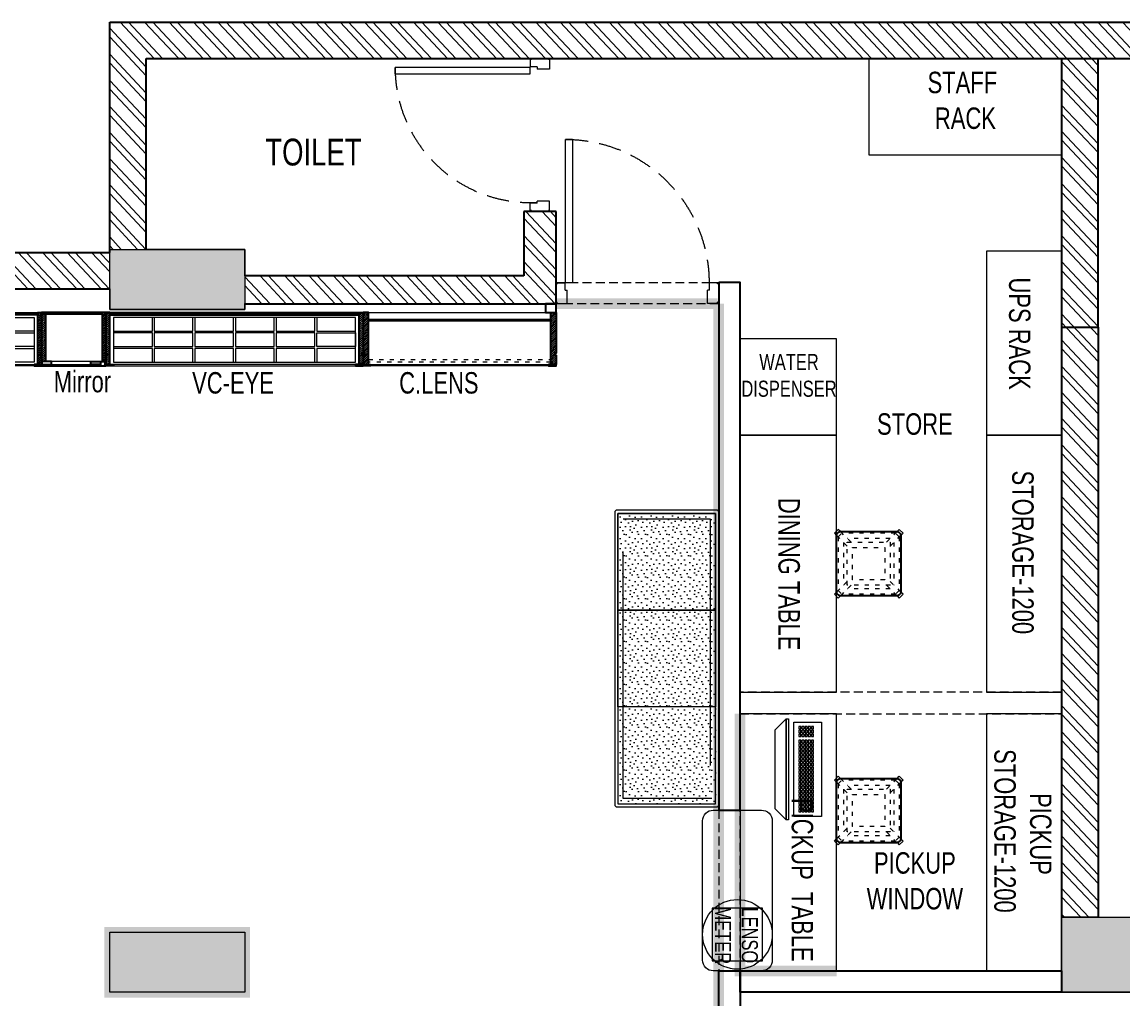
# Model space of a CAD drawing. Header units: feet. Extents: x 3182276 to 3200053, y -5471747 to -5457952.
# Drawn here: x 3190759 to 3195895, y -5462511 to -5457952 of the extents above; entities that cross this region are included whole.
import ezdxf

# ---------------------------------------------------------------- set-up
doc = ezdxf.new("R2010")
doc.units = ezdxf.units.FT
doc.header["$LTSCALE"] = 33
doc.header["$MEASUREMENT"] = 0
for name, pattern in [('a_p6_plan_L18$0$HIDDEN', [0.375, 0.25, -0.125]), ('ACAD_ISO03W100', [30, 12, -18]), ('HIDDEN2', [4.7625, 3.175, -1.5875])]:
    doc.linetypes.add(name, pattern=pattern)
doc.layers.add('A-WALL', color=1, linetype='Continuous')
doc.layers.add('LAMINATE FINISH', color=80, linetype='Continuous')
for name, color, linetype, lineweight in [('Column', 243, 'Continuous', 9), ('Door', 2, 'Continuous', 13), ('LENS-CURTAIN', 5, 'a_p6_plan_L18$0$HIDDEN', 9), ('LENS-DOOR', 34, 'Continuous', 20), ('LENS-HATCH', 251, 'Continuous', 5), ('LENS-PARTITION', 21, 'Continuous', 25), ('LENS-TEXT', 31, 'Continuous', 5), ('LENS_DIMENSION', 193, 'Continuous', 0), ('LENS_PARTITION', 21, 'Continuous', 25), ('LENS_TEXT', 31, 'Continuous', 5), ('LK-EQPMT', 3, 'Continuous', 18), ('LK-FF&E FLOOR', 1, 'Continuous', 9), ('LK-FF&E WALL', 1, 'Continuous', 9), ('LK-FLUTTED FINISH', 20, 'Continuous', 30), ('LK-IT', 3, 'Continuous', 18), ('LK-MIRROR', 133, 'Continuous', 13), ('LK-TILES FINISH', 251, 'Continuous', 5), ('LN-ELEVATION-1', 81, 'Continuous', 25), ('LN-ELEVATION-2', 103, 'Continuous', 20), ('LN-ELEVATION-3', 125, 'Continuous', 18), ('LN-ELEVATION-4', 145, 'Continuous', 13), ('LN-ELEVATION-5', 167, 'Continuous', 5), ('LN-HATCH', 251, 'Continuous', 0), ('PLANO-TXT', 252, 'Continuous', 5)]:
    doc.layers.add(name, color=color, linetype=linetype, lineweight=lineweight)
doc.styles.add('LK TXT', font='GILC____.TTF', dxfattribs={"height": 100})
doc.styles.get("Standard").update_dxf_attribs({"font": 'GILC____.TTF'})
pattern_1 = [(45, (7858054.0837, 3504049.203), (-4.4901280605, 4.4901280605), [])]
pattern_2 = [(45, (4209746.0415, 1706864.74), (-4.4901280605, 4.4901280605), [])]
pattern_3 = [(45, (4210046.0415, 1706864.74), (-4.4901280605, 4.4901280605), [])]

# ---------------------------------------------------------------- blocks, each defined once
blk = doc.blocks.new('*U47')
at = {"layer": 'LENS-DOOR'}
for p, q in [((548125.3, 1779202.2), (548125.3, 1778571.6)), ((548125.3, 1779202.2), (548155.1, 1779202.2)), ((548155.1, 1778571.6), (548155.1, 1779202.2)), ((547482.3, 1778566.6), (547487.2, 1778566.6)), ((547482.3, 1778486.1), (547482.3, 1778566.6)), ((547487.2, 1778571.6), (547522, 1778571.6)), ((547487.2, 1778566.6), (547487.2, 1778571.6)), ((547522, 1778539.3), (547522, 1778571.6)), ((548125.3, 1778571.6), (548155.1, 1778571.6)), ((548192.3, 1778571.6), (548157.5, 1778571.6)), ((548157.5, 1778539.3), (548157.5, 1778571.6)), ((548192.3, 1778566.6), (548192.3, 1778571.6)), ((548197.3, 1778566.6), (548192.3, 1778566.6)), ((548197.3, 1778486.1), (548197.3, 1778566.6)), ((547522, 1778539.3), (547531.9, 1778539.3)), ((547531.9, 1778481.1), (547531.9, 1778539.3)), ((548147.6, 1778481.1), (548147.6, 1778539.3)), ((548157.5, 1778539.3), (548147.6, 1778539.3)), ((547482.3, 1778486.1), (547487.2, 1778486.1)), ((547487.2, 1778481.1), (547487.2, 1778486.1)), ((547487.2, 1778481.1), (547531.9, 1778481.1)), ((548192.3, 1778481.1), (548147.6, 1778481.1)), ((548192.3, 1778481.1), (548192.3, 1778486.1)), ((548197.3, 1778486.1), (548192.3, 1778486.1))]:
    blk.add_line(p, q, dxfattribs=at)
at = {"layer": 'LENS-DOOR', "color": 7, "linetype": 'HIDDEN2'}
blk.add_ellipse((548155.1, 1778571.6), major_axis=(-630.6, 0), ratio=1, start_param=-1.570791, end_param=0.051209, dxfattribs=at)
blk = doc.blocks.new('A$C4f5c871c')
at = {"layer": 'Column'}
h = blk.add_hatch(color=8, dxfattribs=at)
h.dxf.hatch_style = 1
h.paths.add_polyline_path([(0, 844.9), (-630, 844.9), (-630, 564.9), (0, 564.9)])
h.paths.add_polyline_path([(-8255, 844.9), (-8885, 844.9), (-8885, 564.9), (-8255, 564.9)])
h.paths.add_polyline_path([(-12322, 844.9), (-12812, 844.9), (-12812, 564.9), (-12322, 564.9)])
h.paths.add_polyline_path([(-14484.7, 4626.9), (-15076.7, 4626.9), (-15076.7, 4346.9), (-14484.7, 4346.9)])
h.paths.add_polyline_path([(-8255, 4626.9), (-8885, 4626.9), (-8885, 4346.9), (-8255, 4346.9), (-8255, 4352.7)])
h.paths.add_polyline_path([(0, 4626.9), (-630, 4626.9), (-630, 4346.9), (0, 4346.9)])
h.paths.add_polyline_path([(0, 8561.9), (-460, 8561.9), (-460, 8211.9), (0, 8211.9)])
h.paths.add_polyline_path([(-3964, 8491.9), (-4444, 8491.9), (-4444, 8211.9), (-3964, 8211.9)])
h.paths.add_polyline_path([(-3964, 8561.9), (-4444, 8561.9), (-4444, 8491.9), (-3964, 8491.9)])
h.paths.add_polyline_path([(-8255, 8491.9), (-8885, 8491.9), (-8885, 8211.9), (-8255, 8211.9)])
h.paths.add_polyline_path([(-14484.7, 8491.9), (-15076.7, 8491.9), (-15076.7, 8211.9), (-14484.7, 8211.9)])
h.paths.add_polyline_path([(-14484.7, 11664.9), (-15076.7, 11664.9), (-15076.7, 11384.9), (-14484.7, 11384.9)])
h.paths.add_polyline_path([(-8255, 11679), (-8885, 11679), (-8885, 11664.9), (-8885, 11399), (-8255, 11399)])
at = {"layer": 'LN-HATCH'}
h = blk.add_hatch(dxfattribs=at)
h.set_pattern_fill('ANSI32', color=256, scale=222, angle=88.11)
h.set_pattern_definition([(133.11, (-3079692.22, 5460446.834), (-60.7760807, -56.89315), []), (133.11, (-3079690.93, 5460486.06), (-60.7760807, -56.89315), [])])
h.paths.add_polyline_path([(-4274, 11315.9), (-4444, 11315.9), (-4444, 8561.9), (-4274, 8561.9)])
h.paths.add_polyline_path([(-8885, 11664.9), (-14484.7, 11664.9), (-14484.7, 11494.9), (-8885, 11494.9)])
h.paths.add_polyline_path([(-8715, 12569.9), (-160, 12569.9), (-160, 12739.9), (-8885, 12739.9), (-8885, 11679), (-8715, 11679)])
h.paths.add_polyline_path([(-6802.7, 11854.9), (-6952.7, 11854.9), (-6952.7, 11554.9), (-8255, 11554.9), (-8255, 11424.9), (-6802.7, 11424.9)])
h.paths.add_polyline_path([(-4274, 12569.9), (-4444, 12569.9), (-4444, 11315.9), (-4274, 11315.9)])
h.paths.add_polyline_path([(0, 12739.9), (-160, 12739.9), (-160, 12569.9), (0, 12569.9)])
h.paths.add_polyline_path([(0, 12569.9), (-160, 12569.9), (-160, 8561.9), (0, 8561.9)])
h.paths.add_polyline_path([(-460, 8451.9), (-3964, 8451.9), (-3964, 8291.9), (-460, 8291.9)])
h.paths.add_polyline_path([(0, 8211.9), (-160, 8211.9), (-160, 4626.9), (0, 4626.9)])
h.paths.add_polyline_path([(0, 4346.9), (-160, 4346.9), (-160, 844.9), (0, 844.9)])
at = {"layer": 'A-WALL'}
for p, q in [((-8885, 11664.9), (-8885, 12739.9)), ((-8885, 12739.9), (0, 12739.9)), ((-8715, 11679), (-8715, 12569.9)), ((-8715, 12569.9), (-6885.7, 12569.9)), ((-8715, 11679), (-8715, 12569.9)), ((-8715, 12569.9), (0, 12569.9)), ((-6885.7, 12569.9), (-6780, 12569.9)), ((-6780, 12569.9), (-4444, 12569.9)), ((-4444, 12569.9), (-4444, 11315.9)), ((-6802.7, 11854.9), (-6952.7, 11854.9)), ((-6952.7, 11854.9), (-6952.7, 11554.9)), ((-6802.7, 11424.9), (-6802.7, 11854.9)), ((-15076.7, 11664.9), (-8885, 11664.9)), ((-6952.7, 11554.9), (-8255, 11554.9)), ((-14484.7, 11494.9), (-8885, 11494.9)), ((-8255, 11424.9), (-6802.7, 11424.9)), ((-4444, 11315.9), (-4274, 11315.9)), ((-4444, 11315.9), (-4444, 8561.9)), ((-4274, 11315.9), (-4274, 8561.9))]:
    blk.add_line(p, q, dxfattribs=at)
blk.add_lwpolyline([(-4444, 12569.9), (-4444, 11315.9), (-4274, 11315.9), (-4274, 12569.9)], dxfattribs=at)
at = {"layer": 'Column'}
for p, q in [((-8255, 11679), (-8715, 11679)), ((-8255, 11554.9), (-8255, 11679)), ((-8885, 11494.9), (-8885, 11399)), ((-8255, 11399), (-8255, 11424.9)), ((-8885, 11399), (-8255, 11399)), ((-4274, 8561.9), (-4444, 8561.9)), ((-4444, 8561.9), (-4444, 8211.9)), ((-4444, 8211.9), (-3964, 8211.9))]:
    blk.add_line(p, q, dxfattribs=at)
for points in [[(-8255, 11399), (-8885, 11399), (-8885, 11679), (-8255, 11679)], [(-4444, 8561.9), (-3964, 8561.9), (-3964, 8211.9), (-4444, 8211.9)], [(-8255, 8211.9), (-8885, 8211.9), (-8885, 8491.9), (-8255, 8491.9)]]:
    blk.add_lwpolyline(points, close=True, dxfattribs=at)
at = {"layer": 'Door', "rotation": 90}
blk.add_blockref('*U47', (1771648.6, -535627.4), dxfattribs=at)
blk = doc.blocks.new('VC HD 1200')
at = {"layer": 'LN-HATCH', "ltscale": 0.5}
h = blk.add_hatch(dxfattribs=at)
h.set_pattern_fill('ANSI31', color=256, scale=2)
h.set_pattern_definition([(45, (3760859.753, 1795248.936), (-4.490128061, 4.490128061), [])])
h.paths.add_polyline_path([(-1200, 250), (-1200, 60), (-1194, 60), (-1194, 50), (-1200, 50), (-1200, 6), (-1182, 6), (-1182, 250)])
h = blk.add_hatch(dxfattribs=at)
h.set_pattern_fill('ANSI31', color=256, scale=2)
h.set_pattern_definition(pattern_1)
h.paths.add_polyline_path([(0, 250), (0, 60), (-6, 60), (-6, 50), (0, 50), (0, 6), (-18, 6), (-18, 250)])
h = blk.add_hatch(dxfattribs=at)
h.set_pattern_fill('ANSI31', color=256, scale=2)
h.set_pattern_definition([(45, (7858047.0837, 3504049.203), (-4.4901280605, 4.4901280605), [])])
h.paths.add_polyline_path([(-1165, 6), (-1165, 0), (-1200, 0), (-1200, 6)])
h = blk.add_hatch(dxfattribs=at)
h.set_pattern_fill('ANSI31', color=256, scale=2)
h.set_pattern_definition(pattern_1)
h.paths.add_polyline_path([(-28, 6), (-28, 0), (0, 0), (0, 6)])
at = {"layer": 'LN-ELEVATION-1', "ltscale": 0.5}
for points in [[(-1200, 250), (-1200, 60), (-1194, 60), (-1194, 50), (-1200, 50), (-1200, 6), (-1182, 6), (-1182, 250)], [(-18, 238), (-1182, 238), (-1182, 244), (-18, 244)], [(0, 250), (0, 60), (-6, 60), (-6, 50), (0, 50), (0, 6), (-18, 6), (-18, 250)], [(-1165, 6), (-1165, 0), (-1200, 0), (-1200, 6)], [(-35, 6), (-35, 0), (0, 0), (0, 6)]]:
    blk.add_lwpolyline(points, close=True, dxfattribs=at)
at = {"layer": 'LN-ELEVATION-3', "ltscale": 0.5}
for p, q in [((-1182, 250), (-18, 250)), ((-1165, 6), (-35, 6)), ((-35, 0), (-1165, 0))]:
    blk.add_line(p, q, dxfattribs=at)
for points in [[(-1165, 226), (-35, 226), (-35, 18), (-1165, 18)], [(-1165, 226), (-983.3, 226), (-983.3, 162), (-1165, 162)], [(-975.3, 226), (-793.7, 226), (-793.7, 162), (-975.3, 162)], [(-785.7, 226), (-604, 226), (-604, 162), (-785.7, 162)], [(-596, 226), (-414.3, 226), (-414.3, 162), (-596, 162)], [(-406.3, 226), (-224.7, 226), (-224.7, 162), (-406.3, 162)], [(-216.7, 226), (-35, 226), (-35, 162), (-216.7, 162)], [(-1165, 90), (-983.3, 90), (-983.3, 154), (-1165, 154)], [(-975.3, 154), (-793.7, 154), (-793.7, 90), (-975.3, 90)], [(-785.7, 154), (-604, 154), (-604, 90), (-785.7, 90)], [(-596, 154), (-414.3, 154), (-414.3, 90), (-596, 90)], [(-406.3, 154), (-224.7, 154), (-224.7, 90), (-406.3, 90)], [(-216.7, 154), (-35, 154), (-35, 90), (-216.7, 90)], [(-1165, 82), (-983.3, 82), (-983.3, 18), (-1165, 18)], [(-975.3, 82), (-793.7, 82), (-793.7, 18), (-975.3, 18)], [(-785.7, 82), (-604, 82), (-604, 18), (-785.7, 18)], [(-596, 82), (-414.3, 82), (-414.3, 18), (-596, 18)], [(-406.3, 82), (-224.7, 82), (-224.7, 18), (-406.3, 18)], [(-216.7, 82), (-35, 82), (-35, 18), (-216.7, 18)]]:
    blk.add_lwpolyline(points, close=True, dxfattribs=at)
blk = doc.blocks.new('MIRROR')
at = {"layer": 'LN-HATCH', "ltscale": 0.5}
h = blk.add_hatch(dxfattribs=at)
h.set_pattern_fill('ANSI31', color=256, scale=2)
h.set_pattern_definition([(45, (4060433.7416, 1708720.787), (-4.4901280605, 4.4901280605), [])])
h.paths.add_polyline_path([(212.9, 101.3), (230.9, 101.3), (230.9, -127.7), (212.9, -127.7)])
h.paths.add_polyline_path([(230.9, 95.3), (494.9, 95.3), (494.9, 101.3), (230.9, 101.3)])
h.paths.add_polyline_path([(512.9, 101.3), (494.9, 101.3), (494.9, -127.7), (512.9, -127.7)])
at = {"layer": 'Defpoints'}
blk.add_lwpolyline([(512.9, 101.3), (212.9, 101.3), (212.9, -148.7), (512.9, -148.7)], close=True, dxfattribs=at)
at = {"layer": 'LN-ELEVATION-1'}
for points in [[(212.9, 101.3), (230.9, 101.3), (230.9, -127.7), (212.9, -127.7)], [(230.9, 95.3), (494.9, 95.3), (494.9, 101.3), (230.9, 101.3)], [(512.9, 101.3), (494.9, 101.3), (494.9, -127.7), (512.9, -127.7)], [(259.9, -141.7), (259.9, -127.7), (214.9, -127.7), (214.9, -148.7), (223.9, -148.7), (223.9, -147.2), (216.4, -147.2), (216.4, -141.7)], [(442.9, -141.7), (442.9, -127.7), (487.9, -127.7), (487.9, -148.7), (478.9, -148.7), (478.9, -147.2), (486.4, -147.2), (486.4, -141.7)], [(504.9, -148.7), (504.9, -147.2), (509.4, -147.2), (509.4, -129.2), (487.9, -129.2), (487.9, -127.7), (510.9, -127.7), (510.9, -148.7)]]:
    blk.add_lwpolyline(points, close=True, dxfattribs=at)
at = {"layer": 'LN-ELEVATION-2', "color": 4, "lineweight": 0}
blk.add_lwpolyline([(216.4, -141.7), (486.4, -141.7), (486.4, -147.2), (216.4, -147.2)], close=True, dxfattribs=at)
at = {"layer": 'LN-ELEVATION-2'}
blk.add_lwpolyline([(259.9, -141.7), (442.9, -141.7), (442.9, -127.7), (259.9, -127.7)], close=True, dxfattribs=at)
at = {"layer": 'LN-ELEVATION-4', "ltscale": 0.5}
blk.add_line((478.9, -148.7), (223.9, -148.7), dxfattribs=at)
blk = doc.blocks.new('CLENS 600 TYPE 6')
at = {"layer": 'LN-ELEVATION-1', "ltscale": 0.5}
blk.add_lwpolyline([(130, -225), (-130, -225, -0.414214), (-150, -205), (-150, 55, -0.414214), (-130, 75), (130, 75, -0.414214), (150, 55), (150, -205, -0.414214)], format="xyb", close=True, dxfattribs=at)
at = {"layer": 'LN-ELEVATION-3', "linetype": 'ACAD_ISO03W100', "ltscale": 0.05}
for p, q in [((-82.3, 25), (-124.7, 67.4)), ((124.7, 67.4), (-124.7, 67.4)), ((82.3, 25), (124.7, 67.4)), ((-100, 7.3), (-142.4, 49.7)), ((-142.4, -199.7), (-142.4, 49.7)), ((-117.4, -174.7), (-117.4, 24.7)), ((99.7, 42.4), (-99.7, 42.4)), ((100, 7.3), (142.4, 49.7)), ((117.4, -174.7), (117.4, 24.7)), ((142.4, -199.7), (142.4, 49.7)), ((-100, -157.3), (-142.4, -199.7)), ((-82.3, -175), (-124.7, -217.4)), ((99.7, -192.4), (-99.7, -192.4)), ((82.3, -175), (124.7, -217.4)), ((100, -157.3), (142.4, -199.7)), ((124.7, -217.4), (-124.7, -217.4))]:
    blk.add_line(p, q, dxfattribs=at)
for points in [[(-132.2, 74.9), (-124.7, 67.4), (-142.4, 49.7), (-149.9, 57.2)], [(132.2, 74.9), (124.7, 67.4), (142.4, 49.7), (149.9, 57.2)], [(-132.2, -224.9), (-124.7, -217.4), (-142.4, -199.7), (-149.9, -207.2)], [(132.2, -224.9), (124.7, -217.4), (142.4, -199.7), (149.9, -207.2)]]:
    blk.add_lwpolyline(points, dxfattribs=at)
for points in [[(100, -175), (-100, -175), (-100, 25), (100, 25)], [(75, -150), (-75, -150), (-75, 0), (75, 0)]]:
    blk.add_lwpolyline(points, close=True, dxfattribs=at)
at = {"layer": 'LN-ELEVATION-5', "ltscale": 0.5}
for points in [[(-149.9, 57.2), (-160.1, 67.4), (-142.4, 85.1), (-132.2, 74.9)], [(149.9, 57.2), (160.1, 67.4), (142.4, 85.1), (132.2, 74.9)], [(-149.9, -207.2), (-160.1, -217.4), (-142.4, -235.1), (-132.2, -224.9)], [(149.9, -207.2), (160.1, -217.4), (142.4, -235.1), (132.2, -224.9)]]:
    blk.add_lwpolyline(points, dxfattribs=at)
blk = doc.blocks.new('*U25')
at = {"layer": 'LK-EQPMT', "ltscale": 12}
blk.add_lwpolyline([(6, 4.9), (-6, 4.9), (-6, -4.9), (6, -4.9)], close=True, dxfattribs=at)
blk = doc.blocks.new('*U26')
at = {"color": 0, "linetype": 'ByBlock', "lineweight": -2}
for p in [(0, 0), (18, 0), (35.9, 0), (53.9, 0), (71.8, 0), (89.8, 0), (107.8, 0), (125.7, 0), (143.7, 0), (161.6, 0), (179.6, 0), (197.6, 0), (215.5, 0), (233.5, 0), (251.4, 0), (269.4, 0), (287.4, 0), (305.3, 0), (323.3, 0), (0, -14.7), (0, -29.5), (0, -44.2), (18, -14.7), (18, -29.5), (18, -44.2), (35.9, -14.7), (35.9, -29.5), (35.9, -44.2), (53.9, -14.7), (53.9, -29.5), (53.9, -44.2), (71.8, -14.7), (71.8, -29.5), (71.8, -44.2), (89.8, -14.7), (89.8, -29.5), (89.8, -44.2), (107.8, -14.7), (107.8, -29.5), (107.8, -44.2), (125.7, -14.7), (125.7, -29.5), (125.7, -44.2), (143.7, -14.7), (143.7, -29.5), (143.7, -44.2), (161.6, -14.7), (161.6, -29.5), (161.6, -44.2), (179.6, -14.7), (179.6, -29.5), (179.6, -44.2), (197.6, -14.7), (197.6, -29.5), (197.6, -44.2), (215.5, -14.7), (215.5, -29.5), (215.5, -44.2), (233.5, -14.7), (233.5, -29.5), (233.5, -44.2), (251.4, -14.7), (251.4, -29.5), (251.4, -44.2), (269.4, -14.7), (269.4, -29.5), (269.4, -44.2), (287.4, -14.7), (287.4, -29.5), (287.4, -44.2), (305.3, -14.7), (305.3, -29.5), (305.3, -44.2), (323.3, -14.7), (323.3, -29.5), (323.3, -44.2), (0, -59), (18, -59), (35.9, -59), (53.9, -59), (71.8, -59), (89.8, -59), (107.8, -59), (125.7, -59), (143.7, -59), (161.6, -59), (179.6, -59), (197.6, -59), (215.5, -59), (233.5, -59), (251.4, -59), (269.4, -59), (287.4, -59), (305.3, -59), (323.3, -59)]:
    blk.add_blockref('*U25', p, dxfattribs=at)
blk = doc.blocks.new('*U23')
at = {"layer": 'LK-EQPMT', "ltscale": 12}
blk.add_lwpolyline([(6, 4.9), (-6, 4.9), (-6, -4.9), (6, -4.9)], close=True, dxfattribs=at)
blk = doc.blocks.new('*U24')
at = {"color": 0, "linetype": 'ByBlock', "lineweight": -2}
for p in [(0, 0), (18, 0), (35.9, 0), (0, -14.7), (0, -29.5), (0, -44.2), (18, -14.7), (18, -29.5), (18, -44.2), (35.9, -14.7), (35.9, -29.5), (35.9, -44.2), (0, -59), (18, -59), (35.9, -59)]:
    blk.add_blockref('*U23', p, dxfattribs=at)
blk = doc.blocks.new('*U18')
at = {"ltscale": 12}
blk.add_lwpolyline([(8, 0), (8, 129.1), (448, 129.1), (448, 0)], close=True, dxfattribs=at)
for name, p in [('*U26', (35.2, 101.6)), ('*U24', (386.6, 101.6))]:
    blk.add_blockref(name, p)
blk = doc.blocks.new('Pickup table PC')
at = {"layer": 'LN-ELEVATION-2', "ltscale": 0.5}
for points in [[(470, 50), (0, 50), (0, 62), (470, 62)], [(420, 0), (50, 0), (0, 50), (470, 50)]]:
    blk.add_lwpolyline(points, close=True, dxfattribs=at)
blk = doc.blocks.new('Stool')
at = {"layer": 'LN-ELEVATION-1', "ltscale": 0.5}
blk.add_lwpolyline([(-130, 300), (130, 300, -0.414214), (150, 280), (150, 20, -0.414214), (130, 0), (-130, 0, -0.414214), (-150, 20), (-150, 280, -0.414214)], format="xyb", close=True, dxfattribs=at)
at = {"layer": 'LN-ELEVATION-3', "linetype": 'ACAD_ISO03W100', "ltscale": 0.05}
for p, q in [((-100, 232.3), (-142.4, 274.7)), ((-142.4, 274.7), (-142.4, 25.3)), ((-82.3, 250), (-124.7, 292.4)), ((-124.7, 292.4), (124.7, 292.4)), ((-99.7, 267.4), (99.7, 267.4)), ((82.3, 250), (124.7, 292.4)), ((100, 232.3), (142.4, 274.7)), ((142.4, 274.7), (142.4, 25.3)), ((-117.4, 249.7), (-117.4, 50.3)), ((117.4, 249.7), (117.4, 50.3)), ((-100, 67.7), (-142.4, 25.3)), ((100, 67.7), (142.4, 25.3)), ((-82.3, 50), (-124.7, 7.6)), ((-124.7, 7.6), (124.7, 7.6)), ((-99.7, 32.6), (99.7, 32.6)), ((82.3, 50), (124.7, 7.6))]:
    blk.add_line(p, q, dxfattribs=at)
for points in [[(-132.2, 299.9), (-124.7, 292.4), (-142.4, 274.7), (-149.9, 282.2)], [(132.2, 299.9), (124.7, 292.4), (142.4, 274.7), (149.9, 282.2)], [(-132.2, 0.1), (-124.7, 7.6), (-142.4, 25.3), (-149.9, 17.8)], [(132.2, 0.1), (124.7, 7.6), (142.4, 25.3), (149.9, 17.8)]]:
    blk.add_lwpolyline(points, dxfattribs=at)
for points in [[(-100, 250), (100, 250), (100, 50), (-100, 50)], [(-75, 225), (75, 225), (75, 75), (-75, 75)]]:
    blk.add_lwpolyline(points, close=True, dxfattribs=at)
at = {"layer": 'LN-ELEVATION-5', "ltscale": 0.5}
for points in [[(-149.9, 282.2), (-160.1, 292.4), (-142.4, 310.1), (-132.2, 299.9)], [(149.9, 282.2), (160.1, 292.4), (142.4, 310.1), (132.2, 299.9)], [(-149.9, 17.8), (-160.1, 7.6), (-142.4, -10.1), (-132.2, 0.1)], [(149.9, 17.8), (160.1, 7.6), (142.4, -10.1), (132.2, 0.1)]]:
    blk.add_lwpolyline(points, dxfattribs=at)
blk = doc.blocks.new('*U43')
at = {"layer": 'LENS-DOOR'}
for p, q in [((548120.9, 1779243.5), (548120.9, 1778574.3)), ((548120.9, 1779243.5), (548152.5, 1779243.5)), ((548152.5, 1778574.3), (548152.5, 1779243.5)), ((547438.5, 1778569.1), (547443.8, 1778569.1)), ((547438.5, 1778483.6), (547438.5, 1778569.1)), ((547443.8, 1778574.3), (547480.7, 1778574.3)), ((547443.8, 1778569.1), (547443.8, 1778574.3)), ((547480.7, 1778540.1), (547480.7, 1778574.3)), ((548120.9, 1778574.3), (548152.5, 1778574.3)), ((548192, 1778574.3), (548155.1, 1778574.3)), ((548155.1, 1778540.1), (548155.1, 1778574.3)), ((548192, 1778569.1), (548192, 1778574.3)), ((548197.3, 1778569.1), (548192, 1778569.1)), ((548197.3, 1778483.6), (548197.3, 1778569.1)), ((547480.7, 1778540.1), (547491.2, 1778540.1)), ((547491.2, 1778478.4), (547491.2, 1778540.1)), ((548144.6, 1778478.4), (548144.6, 1778540.1)), ((548155.1, 1778540.1), (548144.6, 1778540.1)), ((547438.5, 1778483.6), (547443.8, 1778483.6)), ((547443.8, 1778478.4), (547443.8, 1778483.6)), ((547443.8, 1778478.4), (547491.2, 1778478.4)), ((548192, 1778478.4), (548144.6, 1778478.4)), ((548192, 1778478.4), (548192, 1778483.6)), ((548197.3, 1778483.6), (548192, 1778483.6))]:
    blk.add_line(p, q, dxfattribs=at)
at = {"layer": 'LENS-DOOR', "color": 7, "linetype": 'HIDDEN2'}
blk.add_ellipse((548152.5, 1778574.3), major_axis=(-669.2, 0), ratio=1, start_param=-1.570791, end_param=0.051209, dxfattribs=at)
blk = doc.blocks.new('CLENS 900')
at = {"layer": 'LN-HATCH', "ltscale": 0.5}
h = blk.add_hatch(dxfattribs=at)
h.set_pattern_fill('ANSI31', color=256, scale=50)
h.set_pattern_definition([(45, (911.795, 250), (-4.419417, 4.419417), [])])
h.paths.add_polyline_path([(0, 250), (0, 60), (6, 60), (6, 50), (0, 50), (0, 6), (25, 6), (25, 250)])
h = blk.add_hatch(dxfattribs=at)
h.set_pattern_fill('ANSI31', color=256, scale=2)
h.set_pattern_definition(pattern_3)
h.paths.add_polyline_path([(875, 210), (25, 210), (25, 216), (875, 216)])
h = blk.add_hatch(dxfattribs=at)
h.set_pattern_fill('ANSI31', color=256, scale=2)
h.set_pattern_definition(pattern_2)
h.paths.add_polyline_path([(900, 250), (900, 60), (894, 60), (894, 50), (900, 50), (900, 6), (875, 6), (875, 250)])
h = blk.add_hatch(dxfattribs=at)
h.set_pattern_fill('ANSI31', color=256, scale=2)
h.set_pattern_definition(pattern_3)
h.paths.add_polyline_path([(35, 6), (35, 0), (0, 0), (0, 6)])
h = blk.add_hatch(dxfattribs=at)
h.set_pattern_fill('ANSI31', color=256, scale=2)
h.set_pattern_definition(pattern_2)
h.paths.add_polyline_path([(865, 6), (865, 0), (900, 0), (900, 6)])
at = {"layer": 'LN-ELEVATION-1', "ltscale": 0.5}
for points in [[(0, 250), (0, 60), (6, 60), (6, 50), (0, 50), (0, 6), (25, 6), (25, 250)], [(875, 210), (25, 210), (25, 216), (875, 216)], [(900, 250), (900, 60), (894, 60), (894, 50), (900, 50), (900, 6), (875, 6), (875, 250)], [(35, 6), (35, 0), (0, 0), (0, 6)], [(865, 6), (865, 0), (900, 0), (900, 6)]]:
    blk.add_lwpolyline(points, close=True, dxfattribs=at)
at = {"layer": 'LN-ELEVATION-3', "ltscale": 0.5}
for p, q in [((25, 250), (875, 250)), ((35, 6), (865, 6)), ((865, 0), (35, 0))]:
    blk.add_line(p, q, dxfattribs=at)
at = {"layer": 'LN-ELEVATION-4', "linetype": 'ACAD_ISO03W100', "ltscale": 0.05}
blk.add_lwpolyline([(25, 30), (875, 30), (875, 18), (25, 18)], close=True, dxfattribs=at)
blk = doc.blocks.new('3 seater Bench 1385')
at = {"layer": 'LENS-HATCH', "lineweight": 0}
h = blk.add_hatch(dxfattribs=at)
h.set_pattern_fill('STIP1', color=177, scale=100, angle=270, pattern_type=2)
h.set_pattern_definition([(270, (6617025.25, -170439.11), (100, -2e-13), [0, -100]), (270, (6617009.25, -170451.11), (100, -2e-13), [0, -100]), (270, (6616985.25, -170446.11), (100, -2e-13), [0, -100]), (270, (6616962.25, -170481.11), (100, -2e-13), [0, -100]), (270, (6616998.25, -170478.11), (100, -2e-13), [0, -100]), (270, (6617022.25, -170505.11), (100, -2e-13), [0, -100]), (270, (6617029.25, -170470.11), (100, -2e-13), [0, -100]), (270, (6616988.25, -170512.11), (100, -2e-13), [0, -100]), (270, (6616956.25, -170507.11), (100, -2e-13), [0, -100]), (270, (6616941.25, -170433.11), (100, -2e-13), [0, -100]), (270, (6616961.25, -170451.11), (100, -2e-13), [0, -100]), (270, (6616942.25, -170465.11), (100, -2e-13), [0, -100]), (270, (6617006.25, -170526.11), (100, -2e-13), [0, -100]), (270, (6616981.25, -170494.11), (100, -2e-13), [0, -100]), (270, (6617014.25, -170486.11), (100, -2e-13), [0, -100]), (270, (6617005.25, -170503.11), (100, -2e-13), [0, -100]), (270, (6616978.25, -170467.11), (100, -2e-13), [0, -100]), (270, (6617032.25, -170495.11), (100, -2e-13), [0, -100]), (270, (6616973.25, -170526.11), (100, -2e-13), [0, -100]), (270, (6616943.25, -170523.11), (100, -2e-13), [0, -100])])
h.paths.add_polyline_path([(677.5, 227.5), (225.8, 227.5), (225.8, -227.5), (677.5, -227.5)])
h.paths.add_polyline_path([(-225.8, 227.5), (225.8, 227.5), (225.8, -227.5), (-225.8, -227.5)])
h.paths.add_polyline_path([(-677.5, 227.5), (-225.8, 227.5), (-225.8, -227.5), (-677.5, -227.5)])
at = {"layer": 'LN-ELEVATION-2', "ltscale": 0.5}
for points in [[(-677.5, 227.5), (-225.8, 227.5), (-225.8, -227.5), (-677.5, -227.5)], [(-225.8, 227.5), (225.8, 227.5), (225.8, -227.5), (-225.8, -227.5)], [(677.5, 227.5), (225.8, 227.5), (225.8, -227.5), (677.5, -227.5)]]:
    blk.add_lwpolyline(points, close=True, dxfattribs=at)
at = {"layer": 'LN-ELEVATION-5', "ltscale": 0.5}
blk.add_lwpolyline([(682.5, 242.5), (-682.5, 242.5, 0.414214), (-692.5, 232.5), (-692.5, -232.5, 0.414214), (-682.5, -242.5), (682.5, -242.5, 0.414214), (692.5, -232.5), (692.5, 232.5, 0.414214)], format="xyb", close=True, dxfattribs=at)
blk.add_lwpolyline([(677.5, 227.5), (-677.5, 227.5), (-677.5, -227.5), (677.5, -227.5)], close=True, dxfattribs=at)
at = {"layer": 'LN-ELEVATION-5', "linetype": 'HIDDEN2', "ltscale": 11}
blk.add_lwpolyline([(-652.5, 202.5), (652.5, 202.5), (652.5, -202.5), (-652.5, -202.5)], close=True, dxfattribs=at)

msp = doc.modelspace()

# ---------------------------------------------------------------- linework, layer by layer
at = {"layer": 'LAMINATE FINISH', "color": 85, "linetype": 'ACAD_ISO03W100', "ltscale": 0.05, "const_width": 50}
msp.add_lwpolyline([(3193249.8, -5459266.6), (3194003.2, -5459266.6)], dxfattribs=at)
at = {"layer": 'LENS-CURTAIN', "ltscale": 5}
for points in [[(3193249.8, -5459266.6), (3193249.8, -5459166.6), (3194008.5, -5459166.6), (3194008.5, -5459266.6)], [(3194108.5, -5461179.6), (3195608.5, -5461179.6), (3195608.5, -5461079.6), (3194108.5, -5461079.6)], [(3194108.5, -5462379.6), (3194108.5, -5461629.6), (3194008.5, -5461629.6), (3194008.5, -5462379.6)]]:
    msp.add_lwpolyline(points, close=True, dxfattribs=at)
at = {"layer": 'LENS-PARTITION'}
for points in [[(3194008.5, -5459166.6), (3194008.5, -5461629.6), (3194108.5, -5461629.6), (3194108.5, -5459166.6)], [(3193199.8, -5459306.6), (3193249.8, -5459306.6), (3193249.8, -5459266.6), (3193199.8, -5459266.6)]]:
    msp.add_lwpolyline(points, close=True, dxfattribs=at)
at = {"layer": 'LENS_PARTITION'}
for points in [[(3194108.5, -5464099.6), (3194008.5, -5464099.6), (3194008.5, -5462379.6), (3194108.5, -5462379.6)], [(3194108.5, -5462379.6), (3195608.5, -5462379.6), (3195608.5, -5462479.6), (3194108.5, -5462479.6)]]:
    msp.add_lwpolyline(points, close=True, dxfattribs=at)
at = {"layer": 'LK-EQPMT'}
msp.add_lwpolyline([(3193978.5, -5462332.5), (3194213.5, -5462332.5), (3194213.5, -5462086.5), (3193978.5, -5462086.5)], close=True, dxfattribs=at)
at = {"layer": 'LK-FF&E WALL'}
for points in [[(3195608.5, -5458121.6), (3194708.5, -5458121.6), (3194708.5, -5458571.6), (3195608.5, -5458571.6)], [(3195608.5, -5459879.6), (3195608.5, -5459021.6), (3195258.5, -5459021.6), (3195258.5, -5459879.6)], [(3194108.5, -5459879.6), (3194558.5, -5459879.6), (3194558.5, -5459429.6), (3194108.5, -5459429.6)], [(3194108.5, -5459879.6), (3194108.5, -5461079.6), (3194558.5, -5461079.6), (3194558.5, -5459879.6)], [(3195258.5, -5461079.6), (3195608.5, -5461079.6), (3195608.5, -5459879.6), (3195258.5, -5459879.6)], [(3194108.5, -5461179.6), (3194108.5, -5462379.6), (3194558.5, -5462379.6), (3194558.5, -5461179.6)], [(3195258.5, -5462379.6), (3195608.5, -5462379.6), (3195608.5, -5461179.6), (3195258.5, -5461179.6)]]:
    msp.add_lwpolyline(points, close=True, dxfattribs=at)
msp.add_lwpolyline([(3193983.5, -5461629.6), (3194208.5, -5461629.6, -0.414214), (3194258.5, -5461679.6), (3194258.5, -5462329.6, -0.414214), (3194208.5, -5462379.6), (3193983.5, -5462379.6, -0.414214), (3193933.5, -5462329.6), (3193933.5, -5461679.6, -0.414214)], format="xyb", close=True, dxfattribs=at)
msp.add_circle((3194096, -5462209.5), 162.5, dxfattribs=at)
at = {"layer": 'LK-FLUTTED FINISH', "linetype": 'ACAD_ISO03W100', "ltscale": 0.05, "const_width": 50}
msp.add_lwpolyline([(3194008.5, -5459266.6), (3194008.5, -5464899.6)], dxfattribs=at)
at = {"layer": 'LK-MIRROR', "linetype": 'ACAD_ISO03W100', "ltscale": 0.05, "const_width": 50}
msp.add_lwpolyline([(3191167.5, -5462479.6), (3191797.5, -5462479.6), (3191797.5, -5462199.6), (3191167.5, -5462199.6)], close=True, dxfattribs=at)
at = {"layer": 'LK-TILES FINISH', "color": 212, "linetype": 'ACAD_ISO03W100', "ltscale": 0.05, "const_width": 50}
msp.add_lwpolyline([(3194108.5, -5461179.6), (3194108.5, -5462379.6), (3194558.5, -5462379.6)], dxfattribs=at)

# ---------------------------------------------------------------- block references
at = {"layer": 'Door', "xscale": -1}
msp.add_blockref('*U43', (3741447, -7237743), dxfattribs=at)
at = {"layer": 'LENS_DIMENSION'}
msp.add_blockref('A$C4f5c871c', (3200052.5, -5470691.5), dxfattribs=at)
at = {"layer": 'LK-FF&E FLOOR', "rotation": 270}
msp.add_blockref('3 seater Bench 1385', (3193766, -5460922), dxfattribs=at)
at = {"layer": 'LK-FF&E WALL'}
for name, p in [('VC HD 1200', (3190849.8, -5459556.6)), ('MIRROR', (3190636.8, -5459408)), ('CLENS 900', (3192349.8, -5459556.6))]:
    msp.add_blockref(name, p, dxfattribs=at)
at = {"layer": 'LK-FF&E WALL', "xscale": -1}
msp.add_blockref('VC HD 1200', (3191149.8, -5459556.6), dxfattribs=at)
at = {"layer": 'LK-FF&E WALL'}
for name, p, rotation in [('Stool', (3194558.5, -5460479.6), 270), ('CLENS 600 TYPE 6', (3194633.5, -5461631.4), 89.99999999999991)]:
    msp.add_blockref(name, p, dxfattribs=dict(at, rotation=rotation))
at = {"layer": 'LK-IT', "rotation": 270}
msp.add_blockref('Pickup table PC', (3194272.6, -5461204.2), dxfattribs=at)
at = {"layer": 'LK-IT', "ltscale": 0.5, "rotation": 89.99999999999996}
msp.add_blockref('*U18', (3194488.8, -5461667.2), dxfattribs=at)

# ---------------------------------------------------------------- texts
at = {"insert": (3191893.6, -5458496.1), "char_height": 125, "width": 357.718, "attachment_point": 1}
msp.add_mtext('TOILET ', dxfattribs=at)
at = {"layer": 'LENS-TEXT', "color": 0, "linetype": 'Continuous', "ltscale": 3, "attachment_point": 5, "style": 'LK TXT'}
for s, width, gutter_width, insert, char_height in [('STAFF\\P RACK', 1099.487, 1, (3195145.3, -5458317.8), 100), ('WATER \\PDISPENSER', 264.162, 0.75, (3194336.5, -5459601), 75)]:
    msp.add_mtext_dynamic_manual_height_columns(s, width=width, gutter_width=gutter_width, heights=[0], dxfattribs=dict(at, insert=insert, char_height=char_height))
at = {"layer": 'LENS-TEXT', "color": 0, "linetype": 'Continuous', "ltscale": 3, "attachment_point": 5, "rotation": 270, "style": 'LK TXT'}
for s, width, gutter_width, insert, char_height in [('UPS RACK', 1099.487, 1, (3195412.3, -5459405.7), 100), ('STORAGE-1200', 1099.487, 1, (3195427, -5460426.5), 100), ('DINING TABLE', 783.964, 1, (3194336.5, -5460528.2), 100), (' PICKUP STORAGE-1200', 1099.487, 1, (3195427, -5461726.5), 100), ('PICKUP  TABLE  ', 783.964, 1, (3194398.4, -5461954.6), 100), ('LENSO\\PMETER', 353.056, 0.5, (3194091.2, -5462213.8), 75)]:
    msp.add_mtext_dynamic_manual_height_columns(s, width=width, gutter_width=gutter_width, heights=[0], dxfattribs=dict(at, insert=insert, char_height=char_height))
at = {"layer": 'LENS_TEXT', "linetype": 'Continuous', "ltscale": 3, "insert": (3191040.3, -5459630.3), "char_height": 100, "width": 324.474, "attachment_point": 5, "style": 'LK TXT'}
msp.add_mtext('{\\C7;Mirror}', dxfattribs=at)
at = {"layer": 'LENS_TEXT', "linetype": 'Continuous', "ltscale": 3, "char_height": 100, "attachment_point": 5}
for s, insert in [('STORE', (3194923.8, -5459828.3)), ('PICKUP WINDOW', (3194923.8, -5461960))]:
    msp.add_mtext_dynamic_manual_height_columns(s, width=730.507, gutter_width=1, heights=[0], dxfattribs=dict(at, insert=insert))
at = {"layer": 'PLANO-TXT', "linetype": 'Continuous', "ltscale": 3, "char_height": 100, "width": 244.677, "attachment_point": 5, "style": 'LK TXT'}
for s, insert in [('VC-EYE', (3191743.1, -5459636.2)), ('C.LENS', (3192703.1, -5459636.2))]:
    msp.add_mtext(s, dxfattribs=dict(at, insert=insert))

doc.saveas('drawing.dxf')
